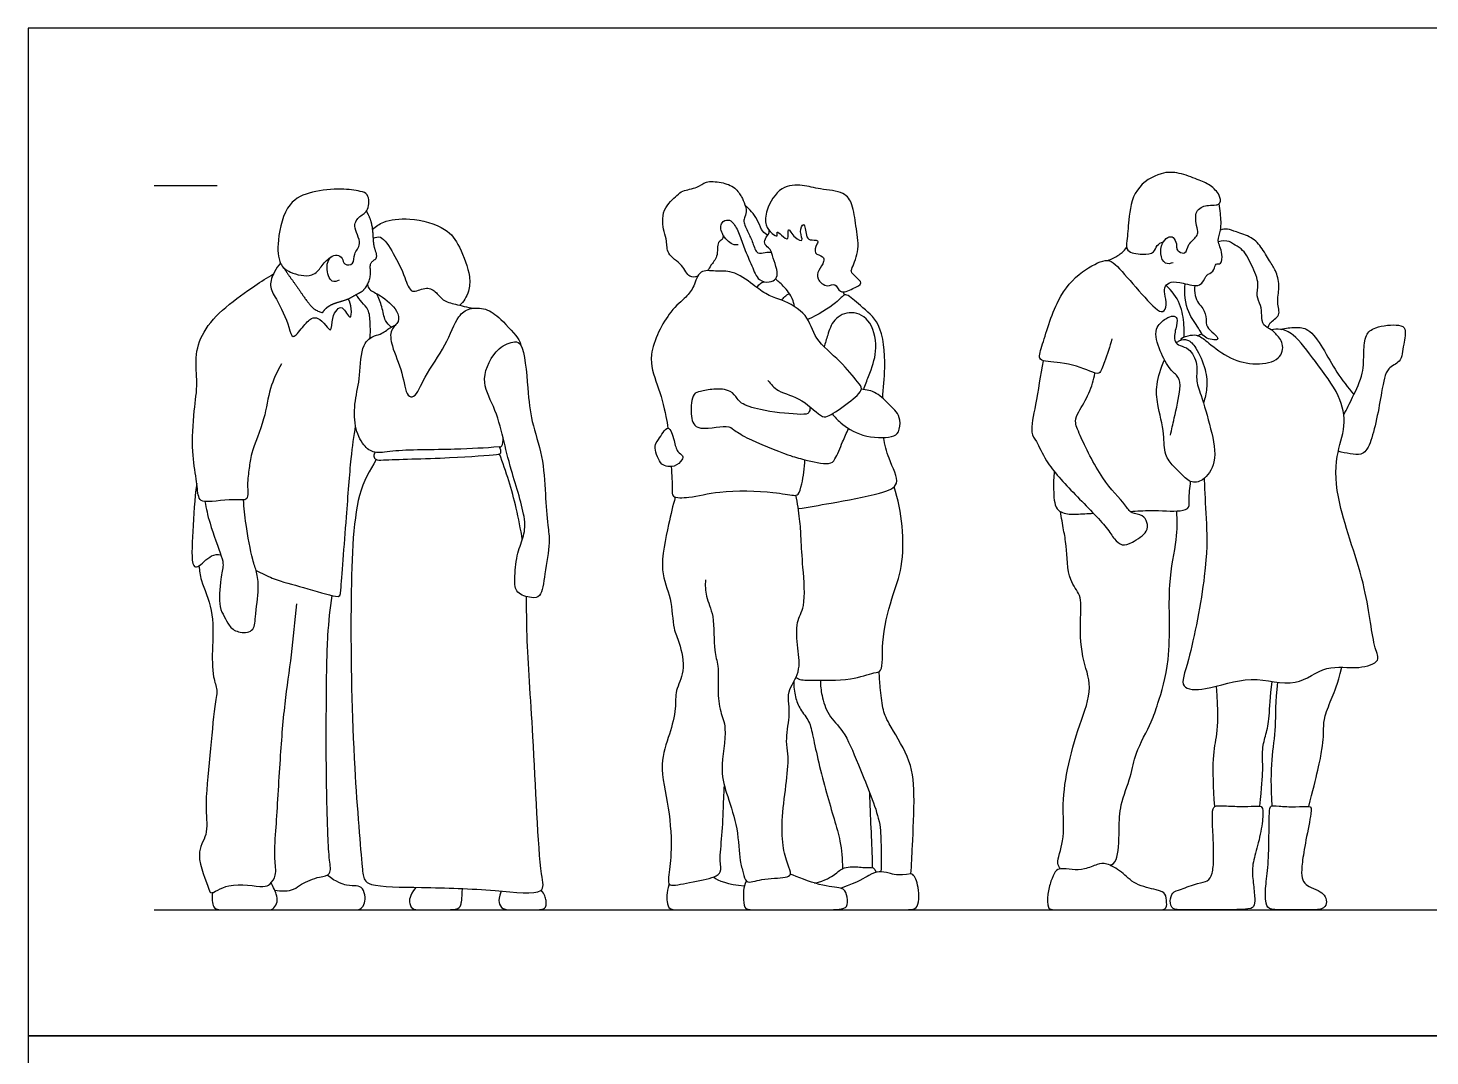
# Model space of a CAD drawing. Header units: millimetres. Extents: x 1 to 7, y 0.3 to 34.9.
# Drawn here: x 1.011 to 4.403, y 27.68 to 30.168 of the extents above; entities that cross this region are included whole.
import ezdxf

# ---------------------------------------------------------------- set-up
doc = ezdxf.new("R2010")
doc.units = ezdxf.units.MM
for name, color, linetype, true_color in [('AG-DIAGRAM', 7, 'Continuous', 0xfecc66), ('AG-GUIDE', 7, 'Continuous', 0xcccccc), ('AG-PEOPLE', 7, 'Continuous', 0x66ccff), ('X-VPRT', 6, 'Continuous', 0xff00ff)]:
    doc.layers.add(name, color=color, linetype=linetype, true_color=true_color)

msp = doc.modelspace()

# ---------------------------------------------------------------- linework, layer by layer
at = {"layer": 'AG-DIAGRAM'}
msp.add_lwpolyline([(1.3161, 28.034), (6.4977, 28.034)], dxfattribs=at)
at = {"layer": 'AG-GUIDE'}
msp.add_lwpolyline([(1.3161, 29.7866), (1.4685, 29.7866)], dxfattribs=at)
at = {"layer": 'AG-PEOPLE'}
for points, knots in [([(3.7817, 29.5998), (3.7759, 29.5976), (3.7602, 29.5942), (3.7488, 29.6214), (3.7548, 29.6512), (3.7716, 29.6636), (3.7831, 29.6626), (3.7913, 29.6452), (3.7889, 29.6347), (3.7955, 29.6257), (3.8142, 29.6194), (3.8167, 29.6463), (3.8398, 29.6621), (3.8429, 29.676), (3.836, 29.6953), (3.8349, 29.7302), (3.8671, 29.7404), (3.8847, 29.7381), (3.8982, 29.7435), (3.8948, 29.7654), (3.8714, 29.7891), (3.8403, 29.8016), (3.7959, 29.8184), (3.7513, 29.8205), (3.6845, 29.7814), (3.6737, 29.7044), (3.6709, 29.6553), (3.666, 29.6252), (3.7072, 29.6186), (3.7371, 29.6216), (3.741, 29.643), (3.7526, 29.6483), (3.758, 29.6503)], [0, 0, 0, 0, 0.246584, 0.530941, 0.845198, 1.092626, 1.268036, 1.507142, 1.691442, 1.875181, 2.089629, 2.35621, 2.654594, 2.855727, 3.114645, 3.432457, 3.740299, 3.985448, 4.176123, 4.419111, 4.745319, 5.080235, 5.469655, 5.848318, 6.326868, 6.823655, 7.23186, 7.506205, 7.849811, 8.152391, 8.393764, 8.632137, 8.632137, 8.632137, 8.632137]), ([(2.6315, 29.5669), (2.6247, 29.5648), (2.6087, 29.5627), (2.5958, 29.5971), (2.5555, 29.6184), (2.5579, 29.6531), (2.5483, 29.6746), (2.5422, 29.7298), (2.5819, 29.7621), (2.5939, 29.7751), (2.6317, 29.78), (2.6509, 29.7986), (2.6887, 29.7949), (2.722, 29.7844), (2.7379, 29.7593), (2.7412, 29.7508), (2.7517, 29.7283), (2.7454, 29.711), (2.7412, 29.699), (2.754, 29.6716), (2.7649, 29.6495), (2.7739, 29.6182), (2.795, 29.6257), (2.8046, 29.625), (2.8097, 29.6253)], [1.54011, 1.54011, 1.54011, 1.54011, 1.774111, 2.10373, 2.478367, 2.78997, 3.071894, 3.481946, 3.874255, 4.116378, 4.455005, 4.746498, 5.088948, 5.42696, 5.704789, 5.886046, 6.175965, 6.413524, 6.610155, 6.913609, 7.217991, 7.513291, 7.751073, 7.974057, 7.974057, 7.974057, 7.974057]), ([(2.8115, 29.6707), (2.8049, 29.6763), (2.794, 29.691), (2.7956, 29.7288), (2.8306, 29.7879), (2.886, 29.7888), (2.9269, 29.7766), (2.9862, 29.773), (3.008, 29.7404), (3.0135, 29.6876), (3.0245, 29.6348), (3.0061, 29.5888), (2.9994, 29.5746), (3.0385, 29.5498), (3.0055, 29.537), (2.9752, 29.5218), (2.965, 29.5537), (2.9448, 29.538), (2.9176, 29.5599), (2.9228, 29.5817), (2.9382, 29.6009), (2.9367, 29.6167), (2.9102, 29.6202), (2.9191, 29.6439), (2.9253, 29.6556), (2.9008, 29.6532), (2.8931, 29.6643), (2.8897, 29.7044), (2.876, 29.6733), (2.8903, 29.6491), (2.8651, 29.6582), (2.8467, 29.6925), (2.8545, 29.6493), (2.8343, 29.6657), (2.821, 29.6789), (2.8266, 29.6601), (2.8163, 29.6665), (2.8115, 29.6707)], [0, 0, 0, 0, 0.28549, 0.628879, 1.08472, 1.486689, 1.87045, 2.296806, 2.632791, 3.04673, 3.476347, 3.867285, 4.072062, 4.396089, 4.676219, 4.990892, 5.25619, 5.497186, 5.802068, 6.060033, 6.342182, 6.540068, 6.793952, 7.054374, 7.22286, 7.465894, 7.682957, 7.977439, 8.227765, 8.485108, 8.727224, 9.007155, 9.264977, 9.500289, 9.706621, 9.873699, 10.081781, 10.081781, 10.081781, 10.081781]), ([(1.7637, 29.5572), (1.7586, 29.5553), (1.7436, 29.5486), (1.7304, 29.589), (1.7409, 29.6149), (1.759, 29.6207), (1.7735, 29.6118), (1.774, 29.593), (1.8028, 29.5946), (1.797, 29.6233), (1.8231, 29.6445), (1.7943, 29.6887), (1.8131, 29.7131), (1.8379, 29.7251), (1.8363, 29.7679), (1.8135, 29.773), (1.7669, 29.7809), (1.6985, 29.7732), (1.6358, 29.7482), (1.613, 29.6562), (1.617, 29.596), (1.6441, 29.5746), (1.6997, 29.5616), (1.7202, 29.5898), (1.7297, 29.6021), (1.739, 29.6099), (1.7438, 29.6132)], [0, 0, 0, 0, 0.231379, 0.570677, 0.867287, 1.096171, 1.314995, 1.538408, 1.78415, 2.058538, 2.360673, 2.740454, 3.031366, 3.323071, 3.658493, 3.909061, 4.299977, 4.778486, 5.229885, 5.773557, 6.205455, 6.527701, 6.93977, 7.254291, 7.482378, 7.72099, 7.72099, 7.72099, 7.72099]), ([(2.8008, 29.6663), (2.7965, 29.6688), (2.7873, 29.6746), (2.7786, 29.6988), (2.7669, 29.7196), (2.7535, 29.731), (2.7473, 29.7381), (2.746, 29.7397)], [0, 0, 0, 0, 0.22135, 0.507369, 0.789892, 1.059927, 1.139295, 1.139295, 1.139295, 1.139295]), ([(3.6331, 29.4157), (3.6295, 29.3966), (3.6167, 29.3636), (3.6048, 29.3259), (3.5777, 29.3398), (3.5126, 29.3619), (3.4512, 29.3586), (3.4666, 29.4028), (3.4979, 29.5139), (3.5551, 29.5783), (3.6161, 29.6092), (3.6396, 29.6011), (3.6846, 29.5479), (3.7337, 29.4917), (3.7581, 29.4762), (3.7676, 29.4991), (3.7602, 29.5236), (3.761, 29.5441), (3.7774, 29.5552), (3.8059, 29.5516), (3.848, 29.5369), (3.8603, 29.5675), (3.8664, 29.5715), (3.8834, 29.5813), (3.8824, 29.5992), (3.9007, 29.5943), (3.9004, 29.6215), (3.8956, 29.6378), (3.888, 29.6546), (3.8997, 29.6788), (3.8963, 29.719), (3.8944, 29.7345), (3.893, 29.7424)], [0, 0, 0, 0, 0.436381, 0.755185, 1.023917, 1.518314, 1.917412, 2.23816, 2.859385, 3.40538, 3.852495, 4.111474, 4.587927, 5.099974, 5.357496, 5.598547, 5.894887, 6.142741, 6.373427, 6.683531, 7.043559, 7.332008, 7.493018, 7.735361, 7.945604, 8.137428, 8.403378, 8.652048, 8.88286, 9.172616, 9.534092, 9.814138, 9.814138, 9.814138, 9.814138]), ([(1.845, 29.6809), (1.853, 29.6878), (1.8716, 29.702), (1.9363, 29.7109), (2.0245, 29.6867), (2.0565, 29.6399), (2.0834, 29.5686), (2.0782, 29.532), (2.069, 29.5114), (2.0606, 29.5012), (2.056, 29.4967)], [0, 0, 0, 0, 0.322876, 0.780066, 1.316762, 1.745843, 2.239924, 2.58167, 2.846631, 3.097776, 3.097776, 3.097776, 3.097776]), ([(2.7297, 29.643), (2.7251, 29.6427), (2.7146, 29.6415), (2.6871, 29.6678), (2.6856, 29.6987), (2.7057, 29.7053), (2.7186, 29.6967), (2.7339, 29.6682), (2.7435, 29.6333), (2.7628, 29.5939), (2.7763, 29.5552), (2.8043, 29.5511), (2.8227, 29.56), (2.8252, 29.5783), (2.8166, 29.6039), (2.8096, 29.6266), (2.8059, 29.6335), (2.7922, 29.6433), (2.7934, 29.6577), (2.8053, 29.6713), (2.8047, 29.676), (2.8045, 29.6778)], [0, 0, 0, 0, 0.213237, 0.555108, 0.849922, 1.079032, 1.291023, 1.610622, 1.96018, 2.345378, 2.6992, 2.980521, 3.222907, 3.452328, 3.75675, 4.032313, 4.192559, 4.413808, 4.621425, 4.862797, 4.980837, 4.980837, 4.980837, 4.980837]), ([(4.0111, 29.4419), (4.0125, 29.4462), (4.0143, 29.4559), (4.0443, 29.4713), (4.031, 29.5044), (4.0405, 29.5391), (4.0327, 29.5776), (4.0169, 29.6004), (3.998, 29.6344), (3.9727, 29.6632), (3.9352, 29.6732), (3.9139, 29.6827), (3.9019, 29.6804), (3.8966, 29.6789)], [0, 0, 0, 0, 0.210858, 0.510686, 0.824205, 1.17012, 1.52046, 1.822738, 2.177168, 2.530508, 2.883483, 3.156643, 3.390246, 3.390246, 3.390246, 3.390246]), ([(1.8468, 29.6594), (1.8522, 29.6611), (1.8674, 29.6678), (1.8979, 29.6192), (1.9226, 29.5686), (1.9367, 29.5205), (1.9718, 29.5431), (1.9986, 29.5316), (2.0139, 29.5066), (2.0464, 29.4995), (2.074, 29.4918), (2.0886, 29.4897)], [0, 0, 0, 0, 0.237266, 0.642661, 1.103066, 1.453892, 1.770799, 2.065554, 2.364542, 2.68651, 3.067253, 3.067253, 3.067253, 3.067253]), ([(2.6935, 29.6659), (2.6932, 29.6623), (2.6919, 29.654), (2.6772, 29.6506), (2.6822, 29.6131), (2.6624, 29.5948), (2.6589, 29.5845), (2.6554, 29.5806)], [0, 0, 0, 0, 0.187098, 0.378257, 0.707603, 1.000252, 1.21902, 1.21902, 1.21902, 1.21902]), ([(3.8, 29.4125), (3.8008, 29.4142), (3.8019, 29.419), (3.8248, 29.4254), (3.8431, 29.4253), (3.87, 29.4037), (3.9193, 29.3647), (3.9806, 29.3508), (4.0412, 29.3612), (4.0519, 29.4043), (4.0299, 29.4278), (4.0203, 29.4382), (3.997, 29.4473), (3.9963, 29.4727), (3.995, 29.4967), (3.9814, 29.52), (3.9916, 29.5492), (3.9725, 29.594), (3.9504, 29.6352), (3.9274, 29.6431), (3.9182, 29.6532), (3.8993, 29.6533), (3.8912, 29.6505)], [0, 0, 0, 0, 0.138454, 0.40598, 0.648976, 0.974035, 1.428579, 1.887988, 2.312331, 2.652248, 2.962068, 3.182052, 3.448086, 3.722359, 4.006096, 4.290827, 4.59412, 4.993169, 5.384075, 5.650492, 5.855799, 6.14686, 6.14686, 6.14686, 6.14686]), ([(3.6236, 29.6052), (3.6322, 29.6083), (3.6484, 29.617), (3.6587, 29.6242), (3.6663, 29.6322), (3.6693, 29.6363)], [0, 0, 0, 0, 0.3001032, 0.5063265, 0.7326381, 0.7326381, 0.7326381, 0.7326381]), ([(1.6219, 29.5987), (1.6162, 29.5924), (1.6066, 29.5787), (1.5926, 29.5421), (1.6137, 29.5117), (1.6435, 29.449), (1.6497, 29.4106), (1.6765, 29.4451), (1.6952, 29.4673), (1.7141, 29.467), (1.7308, 29.4503), (1.7458, 29.4279), (1.7469, 29.4682), (1.7573, 29.4856), (1.7729, 29.4977), (1.7931, 29.4539), (1.7945, 29.4919), (1.7903, 29.505), (1.7862, 29.5124)], [0, 0, 0, 0, 0.289962, 0.626387, 0.969286, 1.461984, 1.74551, 2.067392, 2.385386, 2.60832, 2.896006, 3.120887, 3.425634, 3.703007, 3.907371, 4.21669, 4.474415, 4.762755, 4.762755, 4.762755, 4.762755]), ([(2.8014, 29.3149), (2.8089, 29.3059), (2.825, 29.2855), (2.8858, 29.2734), (2.9309, 29.2226), (2.9512, 29.2296), (2.9959, 29.2591), (3.0353, 29.2935), (3.0161, 29.3131), (2.9768, 29.3645), (2.9128, 29.412), (2.9002, 29.4767), (2.8357, 29.5108), (2.7991, 29.5203), (2.7657, 29.5473), (2.7161, 29.5823), (2.6765, 29.5776), (2.6341, 29.5851), (2.6235, 29.5413), (2.6028, 29.5143), (2.5614, 29.4836), (2.5055, 29.3764), (2.5344, 29.3057), (2.5529, 29.2423), (2.558, 29.2087), (2.5592, 29.1992)], [0, 0, 0, 0, 0.339609, 0.791439, 1.242558, 1.476026, 1.905296, 2.291669, 2.543042, 3.006085, 3.516175, 3.965654, 4.435536, 4.787249, 5.160178, 5.598201, 5.961622, 6.301463, 6.652022, 6.981963, 7.392227, 8.001069, 8.49506, 9.006392, 9.200772, 9.200772, 9.200772, 9.200772]), ([(1.6246, 29.3549), (1.6139, 29.3359), (1.5935, 29.2952), (1.5863, 29.2227), (1.5494, 29.1401), (1.5473, 29.1033), (1.5398, 29.0644), (1.5475, 29.0207), (1.506, 29.0308), (1.4325, 29.016), (1.4222, 29.0345), (1.4186, 29.0799), (1.4065, 29.1431), (1.4122, 29.2412), (1.4229, 29.3082), (1.4134, 29.3703), (1.4328, 29.4359), (1.4874, 29.4936), (1.5592, 29.5444), (1.5896, 29.5634), (1.605, 29.5725)], [0, 0, 0, 0, 0.462754, 0.959375, 1.497489, 1.843818, 2.209273, 2.537677, 2.868388, 3.357784, 3.581132, 3.954817, 4.424796, 4.992094, 5.466935, 5.912001, 6.373201, 6.884851, 7.420376, 7.838878, 7.838878, 7.838878, 7.838878]), ([(1.8325, 29.5471), (1.8337, 29.5429), (1.8363, 29.5324), (1.8662, 29.522), (1.9056, 29.4861), (1.9113, 29.4561), (1.8853, 29.4381), (1.8906, 29.3946), (1.9186, 29.3373), (1.9249, 29.2767), (1.9494, 29.2722), (1.9721, 29.3295), (2.0224, 29.3963), (2.0487, 29.4702), (2.0782, 29.4916), (2.1214, 29.4902), (2.1545, 29.4656), (2.2008, 29.4145), (2.2022, 29.4049), (2.2036, 29.4006)], [0, 0, 0, 0, 0.205884, 0.519799, 0.939762, 1.227855, 1.519299, 1.874972, 2.35165, 2.780003, 2.988423, 3.409024, 3.956442, 4.455219, 4.782709, 5.135885, 5.517118, 5.982107, 6.19235, 6.19235, 6.19235, 6.19235]), ([(2.7754, 29.5392), (2.7767, 29.5426), (2.7807, 29.5491), (2.7891, 29.5528), (2.7934, 29.5535)], [0, 0, 0, 0, 0.1886265, 0.3955734, 0.3955734, 0.3955734, 0.3955734]), ([(2.8658, 29.4933), (2.8637, 29.5006), (2.8633, 29.5117), (2.8421, 29.5419), (2.8236, 29.5569), (2.8193, 29.5604)], [0.0534179, 0.0534179, 0.0534179, 0.0534179, 0.3231343, 0.6365667, 0.8698708, 0.8698708, 0.8698708, 0.8698708]), ([(3.8084, 29.4202), (3.8089, 29.4298), (3.8085, 29.4525), (3.8016, 29.5019), (3.7783, 29.5321), (3.7646, 29.5446)], [0.058856, 0.058856, 0.058856, 0.058856, 0.340759, 0.749504, 1.177587, 1.177587, 1.177587, 1.177587]), ([(3.834, 29.5444), (3.8328, 29.5366), (3.8334, 29.5207), (3.8426, 29.5013), (3.855, 29.49), (3.8646, 29.4625), (3.8573, 29.4446), (3.9072, 29.4096), (3.8565, 29.4141), (3.8441, 29.4434), (3.814, 29.4794), (3.8084, 29.5262), (3.8106, 29.549)], [0, 0, 0, 0, 0.278726, 0.536974, 0.773484, 1.069377, 1.317223, 1.671776, 1.964425, 2.288028, 2.675104, 3.149778, 3.149778, 3.149778, 3.149778]), ([(1.8385, 29.4164), (1.8399, 29.4289), (1.8394, 29.4533), (1.8371, 29.4867), (1.8185, 29.5036), (1.8094, 29.5163), (1.8046, 29.5224)], [0, 0, 0, 0, 0.352044, 0.675083, 0.953687, 1.230584, 1.230584, 1.230584, 1.230584]), ([(1.8896, 29.4441), (1.8844, 29.4487), (1.8734, 29.4589), (1.8686, 29.494), (1.8597, 29.5142), (1.8553, 29.5247)], [0, 0, 0, 0, 0.2609581, 0.5945267, 0.9292547, 0.9292547, 0.9292547, 0.9292547]), ([(2.8351, 29.5089), (2.837, 29.5121), (2.8416, 29.5181), (2.8492, 29.5233), (2.8533, 29.5252)], [0, 0, 0, 0, 0.1908261, 0.4014235, 0.4014235, 0.4014235, 0.4014235]), ([(3.079, 29.2719), (3.0808, 29.2959), (3.087, 29.3587), (3.0786, 29.4534), (3.028, 29.4924), (2.9939, 29.5241), (2.9829, 29.5206), (2.9648, 29.4994), (2.9217, 29.4728), (2.8974, 29.4627)], [2.812654, 2.812654, 2.812654, 2.812654, 3.190623, 3.778004, 4.233237, 4.603869, 4.765705, 5.055277, 5.564196, 5.564196, 5.564196, 5.564196]), ([(3.0331, 29.2928), (3.0371, 29.304), (3.0507, 29.3411), (3.0673, 29.3815), (3.0566, 29.4588), (3.0051, 29.487), (2.958, 29.465), (2.9462, 29.4245), (2.9398, 29.4056), (2.9377, 29.3959)], [7.710986, 7.710986, 7.710986, 7.710986, 7.89574, 8.353163, 8.831678, 9.236724, 9.620887, 9.982902, 10.296148, 10.296148, 10.296148, 10.296148]), ([(2.1519, 29.1539), (2.1156, 29.1517), (2.0487, 29.1466), (1.8961, 29.1477), (1.8512, 29.1359), (1.8197, 29.1574), (1.7998, 29.205), (1.8009, 29.2669), (1.8167, 29.3251), (1.8152, 29.4016), (1.8487, 29.4244), (1.8676, 29.4263), (1.889, 29.4453), (1.8963, 29.4471), (1.8998, 29.4483)], [0, 0, 0, 0, 0.597566, 1.298361, 1.675708, 1.999672, 2.404007, 2.849693, 3.305438, 3.794293, 4.12759, 4.378339, 4.674635, 4.864941, 4.864941, 4.864941, 4.864941]), ([(3.7752, 29.1826), (3.7784, 29.1964), (3.7838, 29.2227), (3.8009, 29.2928), (3.7968, 29.3245), (3.7721, 29.3411), (3.7491, 29.3857), (3.7325, 29.44), (3.7631, 29.4648), (3.7807, 29.4731), (3.795, 29.4651), (3.7869, 29.4399), (3.7827, 29.4083), (3.7989, 29.3978), (3.822, 29.3939), (3.8436, 29.3531), (3.8351, 29.3169), (3.8509, 29.2773), (3.8735, 29.1981), (3.8902, 29.1194), (3.857, 29.0706), (3.8224, 29.0656), (3.7995, 29.0915), (3.7817, 29.1074), (3.7586, 29.1363), (3.7617, 29.1859), (3.7431, 29.2571), (3.7391, 29.3026), (3.7517, 29.3451), (3.7608, 29.3645)], [0, 0, 0, 0, 0.373364, 0.857557, 1.166307, 1.460163, 1.870789, 2.286051, 2.620415, 2.866209, 3.057303, 3.341535, 3.658286, 3.886149, 4.154104, 4.523607, 4.865426, 5.229888, 5.754964, 6.268528, 6.679122, 6.987513, 7.309257, 7.594534, 7.924797, 8.326636, 8.815231, 9.214873, 9.636879, 9.636879, 9.636879, 9.636879]), ([(4.043, 29.4383), (4.054, 29.4418), (4.0773, 29.4439), (4.1114, 29.442), (4.1456, 29.392), (4.1763, 29.3342), (4.2044, 29.298), (4.2191, 29.2806)], [0, 0, 0, 0, 0.336918, 0.654916, 1.084187, 1.556424, 2.029642, 2.029642, 2.029642, 2.029642]), ([(4.1945, 29.2318), (4.2022, 29.2456), (4.2158, 29.2738), (4.2437, 29.3318), (4.2422, 29.3822), (4.2458, 29.4257), (4.2697, 29.4461), (4.327, 29.4521), (4.3476, 29.4401), (4.3373, 29.3989), (4.3364, 29.3588), (4.2963, 29.3463), (4.2866, 29.2872), (4.2642, 29.1631), (4.239, 29.132), (4.2097, 29.1375), (4.1908, 29.1407), (4.1814, 29.1438)], [0, 0, 0, 0, 0.394999, 0.848667, 1.260125, 1.623389, 1.932074, 2.360038, 2.602132, 2.960095, 3.391812, 3.721295, 4.152836, 4.753258, 5.085569, 5.377277, 5.688964, 5.688964, 5.688964, 5.688964]), ([(2.2036, 29.4006), (2.1997, 29.4072), (2.1874, 29.4103), (2.1442, 29.3962), (2.1018, 29.3167), (2.1406, 29.2527), (2.162, 29.1734), (2.1783, 29.0991), (2.2182, 28.9809), (2.2103, 28.9348), (2.1923, 28.8915), (2.1884, 28.8365), (2.1894, 28.7984), (2.2289, 28.788), (2.2546, 28.79), (2.2612, 28.8499), (2.2752, 28.9218), (2.268, 28.965), (2.2623, 29.0423), (2.2584, 29.1312), (2.2275, 29.2169), (2.2205, 29.2902), (2.2133, 29.3842), (2.2036, 29.4006)], [0, 0, 0, 0, 0.235415, 0.602848, 1.115165, 1.597075, 2.107632, 2.62505, 3.256553, 3.641431, 4.027262, 4.456821, 4.786679, 5.127715, 5.383601, 5.805058, 6.302799, 6.680029, 7.176816, 7.725398, 8.259379, 8.780213, 9.366573, 9.366573, 9.366573, 9.366573]), ([(3.7892, 29.4056), (3.7917, 29.4077), (3.8012, 29.4145), (3.8182, 29.4157), (3.8399, 29.3932), (3.8618, 29.3415), (3.8653, 29.2993), (3.859, 29.2722), (3.855, 29.2611)], [10.010651, 10.010651, 10.010651, 10.010651, 10.10184, 10.356418, 10.661567, 11.0905, 11.480726, 11.775183, 11.775183, 11.775183, 11.775183]), ([(3.8568, 29.0776), (3.8572, 29.0731), (3.8577, 29.0426), (3.8632, 28.9708), (3.8649, 28.8601), (3.8227, 28.6376), (3.793, 28.5665), (3.8681, 28.5645), (3.9695, 28.6056), (4.0785, 28.5669), (4.1506, 28.6305), (4.2264, 28.614), (4.2863, 28.6344), (4.2639, 28.6736), (4.2525, 28.8199), (4.1769, 29.0105), (4.172, 29.1286), (4.2017, 29.2038), (4.1871, 29.2818), (4.1266, 29.358), (4.0777, 29.4273), (4.0428, 29.4403), (4.0264, 29.4392), (4.019, 29.4375)], [0.301605, 0.301605, 0.301605, 0.301605, 0.427298, 1.076734, 1.702997, 2.37201, 2.800959, 3.213669, 3.823024, 4.413342, 4.937641, 5.440488, 5.838525, 6.154433, 6.845245, 7.683106, 8.295144, 8.793572, 9.285493, 9.857817, 10.382315, 10.713744, 10.986406, 10.986406, 10.986406, 10.986406]), ([(3.4674, 29.3627), (3.4604, 29.3274), (3.4516, 29.2609), (3.4338, 29.1898), (3.453, 29.1669), (3.474, 29.1145), (3.5427, 29.0397), (3.6207, 28.9626), (3.6372, 28.9323), (3.6581, 28.9126), (3.6836, 28.9228), (3.7215, 28.9469), (3.7199, 28.9714), (3.7087, 28.991), (3.6792, 28.9913), (3.6647, 29.0179), (3.6058, 29.0763), (3.5582, 29.1782), (3.5421, 29.2154), (3.5531, 29.2406), (3.5807, 29.284), (3.5893, 29.316), (3.5926, 29.3326)], [0, 0, 0, 0, 0.594999, 1.063933, 1.353447, 1.767964, 2.361022, 2.960309, 3.294054, 3.571209, 3.860704, 4.235005, 4.498272, 4.754511, 5.040824, 5.334992, 5.860195, 6.476573, 6.823263, 7.105836, 7.5139, 7.922804, 7.922804, 7.922804, 7.922804]), ([(2.9035, 29.2509), (2.9039, 29.2472), (2.9018, 29.2397), (2.8982, 29.2328), (2.8682, 29.2323), (2.7848, 29.241), (2.7375, 29.2576), (2.7266, 29.2713), (2.7116, 29.2931), (2.6704, 29.2956), (2.6388, 29.2883), (2.6175, 29.2846), (2.6132, 29.2329), (2.6241, 29.1888), (2.7021, 29.209), (2.7194, 29.1951), (2.75, 29.1737), (2.8523, 29.133), (2.8857, 29.124), (2.9495, 29.1088), (2.9652, 29.1241), (2.9805, 29.1636), (2.9915, 29.1871), (2.9966, 29.1986)], [0, 0, 0, 0, 0.191975, 0.333475, 0.62478, 1.165399, 1.56464, 1.793077, 2.071764, 2.432223, 2.762376, 2.999083, 3.394129, 3.738672, 4.212465, 4.467743, 4.816017, 5.410357, 5.782999, 6.221263, 6.468124, 6.854363, 7.136767, 7.136767, 7.136767, 7.136767]), ([(2.9567, 29.2341), (2.963, 29.2263), (2.9772, 29.2107), (3.0283, 29.176), (3.0996, 29.175), (3.1198, 29.1884), (3.1227, 29.2198), (3.1126, 29.2402), (3.0955, 29.2553), (3.0648, 29.288), (3.0397, 29.2924), (3.0273, 29.2934)], [0, 0, 0, 0, 0.313725, 0.76305, 1.237695, 1.498617, 1.803901, 2.071069, 2.344216, 2.721014, 3.070298, 3.070298, 3.070298, 3.070298]), ([(1.5631, 28.8548), (1.5767, 28.8482), (1.6198, 28.8277), (1.67, 28.8177), (1.766, 28.7868), (1.7675, 28.8), (1.7812, 28.9748), (1.7921, 29.1278), (1.8, 29.1803), (1.8039, 29.2047)], [2.456403, 2.456403, 2.456403, 2.456403, 2.685527, 3.195257, 3.693895, 4.066715, 4.837076, 5.4358, 5.929265, 5.929265, 5.929265, 5.929265]), ([(2.1519, 29.1539), (2.154, 29.1544), (2.1605, 29.1548), (2.1604, 29.1683), (2.1605, 29.1769)], [0, 0, 0, 0, 0.1484776, 0.3901065, 0.3901065, 0.3901065, 0.3901065]), ([(2.5592, 29.1992), (2.5522, 29.1992), (2.5368, 29.1688), (2.5233, 29.1586), (2.5386, 29.113), (2.5545, 29.1073), (2.5756, 29.1043), (2.5945, 29.1215), (2.597, 29.1338), (2.58, 29.1423), (2.5755, 29.1673), (2.566, 29.1992), (2.5592, 29.1992)], [0, 0, 0, 0, 0.339878, 0.586525, 0.955216, 1.185948, 1.43996, 1.720512, 1.89853, 2.120653, 2.426416, 2.756065, 2.756065, 2.756065, 2.756065]), ([(2.8748, 29.0047), (2.9013, 29.0088), (2.9522, 29.0177), (3.0672, 29.0383), (3.1273, 29.0611), (3.095, 29.1175), (3.0839, 29.1594), (3.0811, 29.1767)], [0, 0, 0, 0, 0.513968, 1.140763, 1.534818, 1.989802, 2.290947, 2.290947, 2.290947, 2.290947]), ([(1.8509, 29.141), (1.8489, 29.1383), (1.8463, 29.1313), (1.8529, 29.1215), (1.8765, 29.1234), (2.03, 29.1266), (2.1401, 29.1351), (2.1577, 29.1373), (2.1545, 29.1498), (2.1519, 29.1539)], [0, 0, 0, 0, 0.181556, 0.350562, 0.599465, 1.323573, 1.935461, 2.122416, 2.340434, 2.340434, 2.340434, 2.340434]), ([(2.2071, 28.9297), (2.2032, 28.9555), (2.1893, 29.026), (2.1683, 29.0943), (2.1517, 29.1369)], [9.453582, 9.453582, 9.453582, 9.453582, 9.82878, 10.499889, 10.499889, 10.499889, 10.499889]), ([(1.8537, 29.1235), (1.8377, 29.0957), (1.7986, 29.0352), (1.7896, 28.7485), (1.7967, 28.3991), (1.8188, 28.1469), (1.8228, 28.1059), (1.8446, 28.0896), (1.9745, 28.0884), (2.1276, 28.0844), (2.2666, 28.067), (2.2466, 28.1329), (2.2346, 28.466), (2.2181, 28.6613), (2.2177, 28.7614), (2.2172, 28.7918)], [0, 0, 0, 0, 0.561581, 1.507655, 2.634697, 3.521523, 3.845901, 4.10099, 4.731708, 5.497368, 6.098157, 6.462926, 7.506931, 8.405195, 8.811633, 8.811633, 8.811633, 8.811633]), ([(2.5672, 29.1064), (2.5687, 29.0855), (2.5706, 29.0512), (2.5676, 29.0304), (2.6171, 29.0305), (2.684, 29.0501), (2.81, 29.0471), (2.8607, 29.0359), (2.8768, 29.0374), (2.8843, 29.0671), (2.891, 29.1034), (2.8904, 29.123)], [9.74487, 9.74487, 9.74487, 9.74487, 10.076551, 10.321922, 10.672991, 11.172263, 11.821225, 12.22589, 12.419912, 12.715136, 13.154751, 13.154751, 13.154751, 13.154751]), ([(3.4943, 29.0949), (3.4923, 29.0805), (3.4925, 29.0533), (3.4938, 28.9991), (3.5319, 28.9896), (3.5579, 28.9923), (3.5815, 28.9931), (3.5891, 28.9934)], [0, 0, 0, 0, 0.378183, 0.774401, 1.094866, 1.446776, 1.600063, 1.600063, 1.600063, 1.600063]), ([(3.6779, 28.9979), (3.6942, 28.9991), (3.7355, 29.002), (3.7957, 28.996), (3.8232, 29.0062), (3.8185, 29.0279), (3.8226, 29.056), (3.8241, 29.0707)], [2.157194, 2.157194, 2.157194, 2.157194, 2.469305, 2.954511, 3.224777, 3.468484, 3.849604, 3.849604, 3.849604, 3.849604]), ([(1.4193, 29.0655), (1.4137, 29.027), (1.4108, 28.9589), (1.4047, 28.8648), (1.425, 28.8615), (1.4499, 28.8929), (1.4698, 28.8943), (1.4778, 28.8928)], [0, 0, 0, 0, 0.619007, 1.137867, 1.322827, 1.693458, 1.903762, 1.903762, 1.903762, 1.903762]), ([(2.6501, 28.8326), (2.6497, 28.8194), (2.6494, 28.791), (2.6739, 28.7454), (2.6686, 28.6613), (2.6835, 28.625), (2.6788, 28.5663), (2.6848, 28.5126), (2.7048, 28.4727), (2.6833, 28.3713), (2.7039, 28.3086), (2.7296, 28.2316), (2.7325, 28.1519), (2.7412, 28.1273), (2.7467, 28.094), (2.7894, 28.112), (2.8402, 28.1094), (2.8604, 28.1194), (2.8472, 28.1478), (2.8359, 28.1892), (2.8345, 28.2606), (2.8469, 28.3444), (2.8524, 28.4098), (2.8436, 28.4405), (2.854, 28.5011), (2.8528, 28.5322), (2.8475, 28.5635), (2.8823, 28.6102), (2.8729, 28.666), (2.8677, 28.7314), (2.8945, 28.7686), (2.8855, 28.8633), (2.8817, 28.9309), (2.8791, 28.9794), (2.8729, 29.0181), (2.8689, 29.037)], [0, 0, 0, 0, 0.360378, 0.772349, 1.288387, 1.649381, 2.081867, 2.498503, 2.876007, 3.443257, 3.91342, 4.431066, 4.942949, 5.294496, 5.566882, 5.921229, 6.389155, 6.616073, 6.903768, 7.329404, 7.815519, 8.351982, 8.842871, 9.162326, 9.581754, 9.901023, 10.209524, 10.626755, 11.05924, 11.510294, 11.887338, 12.436794, 12.916552, 13.311883, 13.748548, 13.748548, 13.748548, 13.748548]), ([(2.8693, 28.5971), (2.8703, 28.596), (2.8778, 28.5895), (2.9121, 28.5899), (3.001, 28.5877), (3.0551, 28.6081), (3.0816, 28.6096), (3.0742, 28.6881), (3.0998, 28.7873), (3.1291, 28.8634), (3.1291, 28.9636), (3.1165, 29.0266), (3.1067, 29.0575)], [0.211779, 0.211779, 0.211779, 0.211779, 0.262789, 0.555843, 1.104118, 1.542975, 1.782362, 2.252032, 2.846698, 3.364344, 3.928576, 4.493369, 4.493369, 4.493369, 4.493369]), ([(1.4391, 29.0219), (1.4426, 29.0042), (1.4487, 28.9719), (1.4794, 28.8906), (1.485, 28.8684), (1.4762, 28.8337), (1.4717, 28.767), (1.4863, 28.7449), (1.4963, 28.7209), (1.5184, 28.7032), (1.5594, 28.705), (1.5606, 28.7454), (1.5706, 28.8106), (1.5653, 28.8519), (1.5531, 28.8818), (1.5374, 28.9688), (1.534, 29.006), (1.5326, 29.0259)], [0, 0, 0, 0, 0.421479, 0.94626, 1.215352, 1.553481, 2.018704, 2.310178, 2.592992, 2.893789, 3.217956, 3.552298, 4.026569, 4.388354, 4.713284, 5.243972, 5.687398, 5.687398, 5.687398, 5.687398]), ([(2.5773, 29.0329), (2.5709, 29.0108), (2.5615, 28.9678), (2.5358, 28.8539), (2.5693, 28.791), (2.571, 28.7136), (2.5882, 28.6816), (2.6034, 28.6101), (2.5758, 28.5657), (2.5799, 28.5197), (2.5637, 28.4575), (2.536, 28.3847), (2.5637, 28.2817), (2.57, 28.1771), (2.561, 28.115), (2.5588, 28.0874), (2.6134, 28.1018), (2.6718, 28.1106), (2.6907, 28.1275), (2.6831, 28.1506), (2.6915, 28.2164), (2.6932, 28.2757), (2.6953, 28.3192), (2.6962, 28.3339)], [0, 0, 0, 0, 0.47534, 1.077373, 1.56437, 2.049421, 2.402292, 2.874998, 3.279288, 3.657706, 4.11264, 4.610556, 5.201687, 5.794272, 6.191409, 6.443192, 6.791583, 7.184573, 7.425803, 7.791235, 8.251293, 8.752448, 9.003254, 9.003254, 9.003254, 9.003254]), ([(3.5089, 28.1332), (3.5064, 28.1375), (3.4974, 28.1472), (3.521, 28.2051), (3.5125, 28.2793), (3.5238, 28.3754), (3.5533, 28.4798), (3.5907, 28.5723), (3.5575, 28.6454), (3.5566, 28.7388), (3.5614, 28.7965), (3.5261, 28.8299), (3.5245, 28.9151), (3.5168, 28.9517), (3.5118, 28.9829), (3.509, 28.9976)], [0, 0, 0, 0, 0.220297, 0.647814, 1.150518, 1.711995, 2.316797, 2.872133, 3.373769, 3.928147, 4.347465, 4.728707, 5.245043, 5.60712, 5.991064, 5.991064, 5.991064, 5.991064]), ([(3.6295, 28.1415), (3.6346, 28.1441), (3.6492, 28.1502), (3.6513, 28.2356), (3.6524, 28.2887), (3.6831, 28.3625), (3.6871, 28.4109), (3.7296, 28.4858), (3.7443, 28.5314), (3.7804, 28.6455), (3.7655, 28.8243), (3.7929, 28.925), (3.7915, 28.9761), (3.7906, 28.9991)], [0, 0, 0, 0, 0.236843, 0.612524, 1.023848, 1.504972, 2.012377, 2.600997, 2.98152, 3.493559, 4.169055, 4.736143, 5.177661, 5.177661, 5.177661, 5.177661]), ([(1.4249, 28.8662), (1.4264, 28.8543), (1.4282, 28.8293), (1.462, 28.757), (1.4569, 28.6747), (1.4565, 28.5986), (1.4714, 28.5652), (1.4607, 28.5222), (1.4522, 28.4054), (1.4375, 28.2828), (1.449, 28.2153), (1.4118, 28.1706), (1.4494, 28.087), (1.4524, 28.0689), (1.4981, 28.1044), (1.579, 28.0866), (1.5973, 28.0949), (1.614, 28.1183), (1.606, 28.1608), (1.6116, 28.2289), (1.6207, 28.3905), (1.6314, 28.5307), (1.6496, 28.6506), (1.6577, 28.7335), (1.6615, 28.7747)], [0, 0, 0, 0, 0.344074, 0.843339, 1.375849, 1.870109, 2.199184, 2.561986, 3.186399, 3.836308, 4.288718, 4.70234, 5.232894, 5.417176, 5.80802, 6.32747, 6.570921, 6.854564, 7.215484, 7.688141, 8.417946, 9.108908, 9.735519, 10.373918, 10.373918, 10.373918, 10.373918]), ([(1.6082, 28.0818), (1.6229, 28.0781), (1.656, 28.0804), (1.6713, 28.0981), (1.7153, 28.1149), (1.7463, 28.1174), (1.7396, 28.1588), (1.7363, 28.2185), (1.7323, 28.3675), (1.733, 28.549), (1.7347, 28.6933), (1.7425, 28.7624), (1.7468, 28.7944)], [0, 0, 0, 0, 0.385418, 0.663007, 1.053851, 1.34097, 1.665038, 2.110525, 2.807096, 3.595731, 4.286557, 4.836109, 4.836109, 4.836109, 4.836109]), ([(3.1474, 28.121), (3.1488, 28.1438), (3.1508, 28.189), (3.1578, 28.3142), (3.1472, 28.4039), (3.0928, 28.4822), (3.0781, 28.5218), (3.0737, 28.566), (3.0711, 28.5976), (3.0703, 28.6106)], [0, 0, 0, 0, 0.474246, 1.108949, 1.664769, 2.209044, 2.578809, 2.983184, 3.262673, 3.262673, 3.262673, 3.262673]), ([(2.8641, 28.5865), (2.8637, 28.5742), (2.8667, 28.5492), (2.8784, 28.5187), (2.9034, 28.4895), (2.9109, 28.448), (2.9411, 28.3144), (2.9787, 28.2046), (2.981, 28.1579), (2.9817, 28.1337)], [0, 0, 0, 0, 0.348681, 0.676074, 1.016423, 1.381527, 2.053157, 2.683458, 3.134162, 3.134162, 3.134162, 3.134162]), ([(2.9282, 28.5894), (2.9283, 28.5767), (2.931, 28.5522), (2.9459, 28.5031), (2.9881, 28.4659), (3.0194, 28.3854), (3.0738, 28.257), (3.0746, 28.2009), (3.0764, 28.1509), (3.0749, 28.1257)], [0, 0, 0, 0, 0.347365, 0.747625, 1.163671, 1.703373, 2.376031, 2.810294, 3.295291, 3.295291, 3.295291, 3.295291]), ([(3.0547, 28.1356), (3.0543, 28.1516), (3.0537, 28.1825), (3.0496, 28.264), (3.0484, 28.2985), (3.0479, 28.3164)], [0.023171, 0.023171, 0.023171, 0.023171, 0.390916, 0.906209, 1.326257, 1.326257, 1.326257, 1.326257])]:
    msp.add_open_spline(points, degree=3, knots=knots, dxfattribs=at)
msp.add_rational_spline([(1.6293, 29.5878), (1.6418, 29.5691), (1.6673, 29.5356), (1.6977, 29.4878), (1.7134, 29.4829), (1.7188, 29.4792), (1.7197, 29.4786), (1.7209, 29.4783), (1.722, 29.4785), (1.7232, 29.4788), (1.7242, 29.4794), (1.7248, 29.4804), (1.7284, 29.4856), (1.7383, 29.4967), (1.7637, 29.5055), (1.7863, 29.5109), (1.8071, 29.5247), (1.8263, 29.5319), (1.8444, 29.5693), (1.8349, 29.6013), (1.86, 29.6095), (1.8486, 29.6351), (1.8467, 29.6566), (1.845, 29.695), (1.8356, 29.7151), (1.83, 29.7248)], [1, 1, 1, 1, 1, 1, 0.949141516955, 0.949141516955, 1, 0.949141516955, 0.949141516955, 1, 1, 1, 1, 1, 1, 1, 1, 1, 1, 1, 1, 1, 1, 1], degree=3, knots=[0, 0, 0, 0, 0.470617, 0.896519, 1.123263, 1.123263, 1.123263, 1.134552, 1.134552, 1.134552, 1.14584, 1.14584, 1.14584, 1.368252, 1.670638, 1.949829, 2.229232, 2.485033, 2.842907, 3.151957, 3.393684, 3.663927, 3.94035, 4.289942, 4.621411, 4.621411, 4.621411, 4.621411], dxfattribs=at)
for points, degree in [([(2.9831, 29.5292), (2.9845, 29.5257), (2.9864, 29.5214)], 2), ([(3.8412, 29.4233), (3.8445, 29.425), (3.8479, 29.4266), (3.8512, 29.4283)], 3), ([(4.1097, 28.2842), (4.1297, 28.3597), (4.1461, 28.4335), (4.1455, 28.4748), (4.1468, 28.4985), (4.1671, 28.551), (4.1783, 28.5762), (4.1902, 28.621)], 3), ([(3.8825, 28.284), (3.8791, 28.3298), (3.8764, 28.4122), (3.8892, 28.4519), (3.8915, 28.5113), (3.8867, 28.5751)], 3), ([(3.9915, 28.2846), (3.9959, 28.3321), (4.0001, 28.3741), (3.9962, 28.425), (4.0067, 28.4581), (4.0152, 28.4968), (4.0162, 28.549), (4.0215, 28.5866)], 3), ([(4.021, 28.2856), (4.0185, 28.3321), (4.0192, 28.402), (4.032, 28.4748), (4.0293, 28.5365), (4.0351, 28.5848)], 3), ([(3.9915, 28.2846), (3.9869, 28.2854), (3.9722, 28.2845), (3.9378, 28.2839), (3.8932, 28.2862), (3.8778, 28.2855), (3.8758, 28.2622), (3.8787, 28.2091), (3.8804, 28.1556), (3.8774, 28.1195), (3.8659, 28.1011), (3.8449, 28.1005), (3.7964, 28.0818), (3.7797, 28.0778), (3.7728, 28.0552), (3.7787, 28.034), (3.8023, 28.034), (3.8692, 28.034), (3.9654, 28.034), (3.9782, 28.0404), (3.9801, 28.0582), (3.9755, 28.1005), (3.9713, 28.1395), (3.9844, 28.1802), (3.9982, 28.2399), (3.9998, 28.2796), (3.9961, 28.2838), (3.9915, 28.2846)], 3), ([(4.1097, 28.2842), (4.1033, 28.2849), (4.0799, 28.2822), (4.0326, 28.2852), (4.0172, 28.2875), (4.0142, 28.274), (4.0139, 28.2153), (4.0123, 28.1408), (4.0047, 28.088), (4.0047, 28.0536), (4.0103, 28.034), (4.0421, 28.034), (4.1117, 28.034), (4.1448, 28.034), (4.1547, 28.0486), (4.1504, 28.067), (4.1396, 28.0778), (4.1146, 28.0883), (4.0986, 28.0969), (4.0917, 28.1156), (4.0933, 28.1454), (4.1018, 28.1989), (4.1183, 28.278), (4.1161, 28.2834), (4.1097, 28.2842)], 3), ([(2.749, 28.1036), (2.7405, 28.0888), (2.7432, 28.0539), (2.7432, 28.034), (2.7721, 28.034), (2.8218, 28.034), (2.9023, 28.034), (2.986, 28.034), (2.995, 28.0433), (2.9929, 28.0725), (2.9841, 28.0893), (2.9315, 28.0895), (2.872, 28.114), (2.8555, 28.1202)], 3), ([(2.9141, 28.0989), (2.9409, 28.1042), (2.9677, 28.1231), (2.9767, 28.131), (2.9887, 28.1379), (3.0118, 28.1382), (3.0262, 28.1374), (3.045, 28.1353), (3.06, 28.1374), (3.0632, 28.1244)], 3), ([(2.9452, 28.0342), (3.0089, 28.034), (3.1211, 28.034), (3.157, 28.034), (3.1652, 28.0442), (3.1679, 28.0748), (3.1623, 28.1013), (3.1559, 28.1154), (3.1509, 28.1213), (3.1474, 28.121)], 3), ([(3.1474, 28.121), (3.1155, 28.1157), (3.0926, 28.1242), (3.0706, 28.1271), (3.0491, 28.1207), (3.0209, 28.1019), (2.9783, 28.0861)], 3), ([(3.48, 28.0404), (3.477, 28.0469), (3.4773, 28.0727), (3.4858, 28.1042), (3.4968, 28.1287), (3.5073, 28.1352), (3.5383, 28.1307), (3.5663, 28.1307), (3.6008, 28.1452), (3.6168, 28.1492), (3.6589, 28.1267), (3.6869, 28.0942), (3.7479, 28.0812), (3.7644, 28.0752), (3.7664, 28.0502), (3.7664, 28.034), (3.7389, 28.034), (3.6749, 28.034), (3.4953, 28.034), (3.483, 28.034), (3.48, 28.0404)], 3), ([(1.4572, 28.0758), (1.4556, 28.0548), (1.4599, 28.034), (1.4817, 28.034), (1.5359, 28.034), (1.593, 28.034), (1.6029, 28.034), (1.6148, 28.0487), (1.6148, 28.0657), (1.6092, 28.0814), (1.5992, 28.0991)], 3), ([(1.5943, 28.034), (1.6256, 28.034), (1.7301, 28.034), (1.7989, 28.034), (1.8154, 28.034), (1.825, 28.0457), (1.8281, 28.0633), (1.822, 28.088), (1.8063, 28.0928), (1.7851, 28.0914), (1.7582, 28.1002), (1.7347, 28.1179)], 3), ([(1.9495, 28.0884), (1.9334, 28.0678), (1.933, 28.0455), (1.9432, 28.034), (1.9639, 28.034), (2.0075, 28.034), (2.0518, 28.034), (2.0593, 28.0441), (2.0609, 28.0585), (2.0621, 28.0855)], 3), ([(2.5624, 28.0966), (2.5558, 28.0731), (2.5566, 28.0516), (2.5619, 28.034), (2.5835, 28.034), (2.6478, 28.034), (2.7291, 28.034), (2.7756, 28.034)], 3), ([(2.6698, 28.1135), (2.6801, 28.1037), (2.7045, 28.096), (2.7442, 28.0918)], 3), ([(2.1559, 28.0794), (2.1502, 28.0641), (2.1497, 28.0518), (2.1571, 28.034), (2.1845, 28.034), (2.226, 28.034), (2.2592, 28.034), (2.2645, 28.042), (2.2661, 28.0548), (2.2613, 28.0715), (2.2529, 28.0814)], 3)]:
    msp.add_open_spline(points, degree=degree, dxfattribs=at)
at = {"layer": 'X-VPRT'}
for points in [[(1.0113, 30.1676), (1.0113, 27.7292), (6.8025, 27.7292), (6.8025, 30.1676)], [(1.0113, 27.7292), (1.0113, 25.2908), (6.8025, 25.2908), (6.8025, 27.7292)]]:
    msp.add_lwpolyline(points, close=True, dxfattribs=at)

doc.saveas('drawing.dxf')
